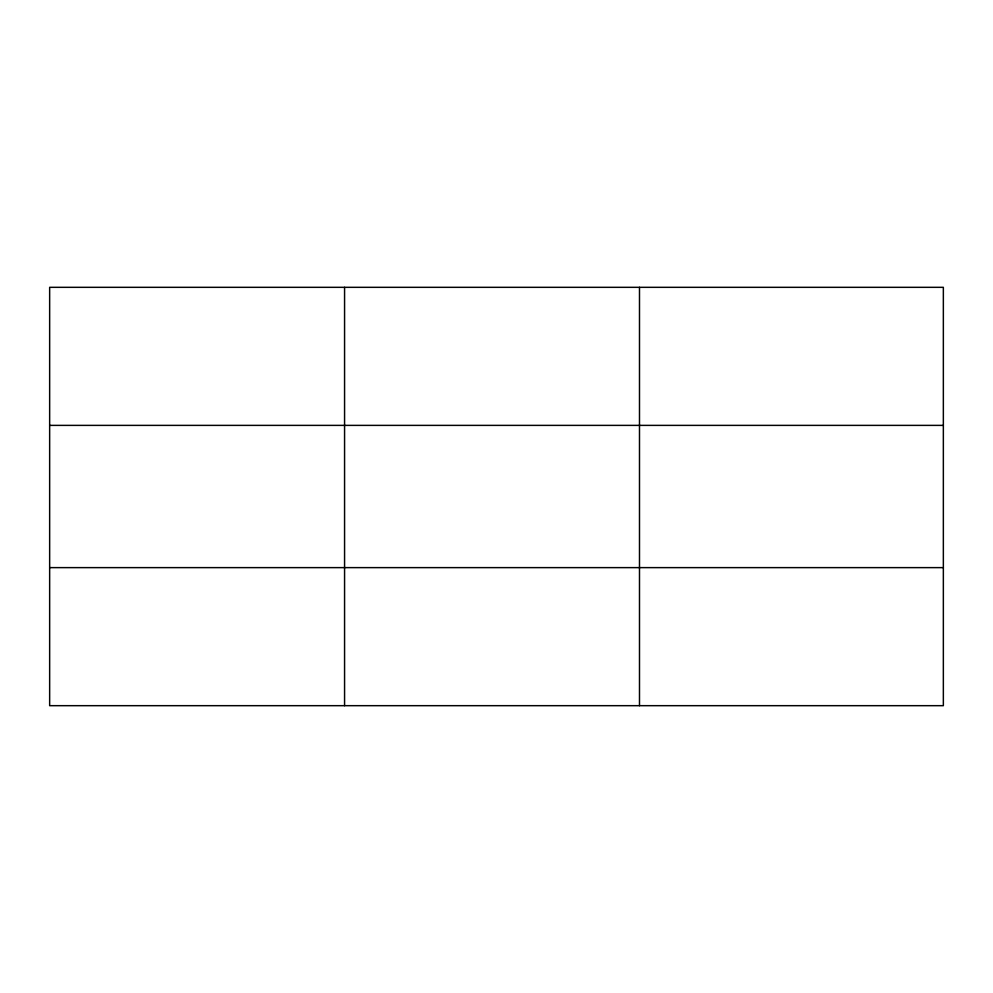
<?xml version="1.0" encoding="UTF-8"?>
<svg xmlns="http://www.w3.org/2000/svg" width="993" height="993" viewBox="0 0 993 993"><rect width="100%" height="100%" fill="white"/><g stroke="black" fill="none" stroke-linecap="round" stroke-linejoin="round"><path stroke-width="1.49" d="M344.571 705.675L344.571 287.325M639.492 705.675L639.492 287.325M943.35 567.624L943.35 705.675L49.65 705.675L49.65 287.325L943.35 287.325L943.35 567.624L49.65 567.624M49.65 425.376L943.35 425.376"/></g></svg>
